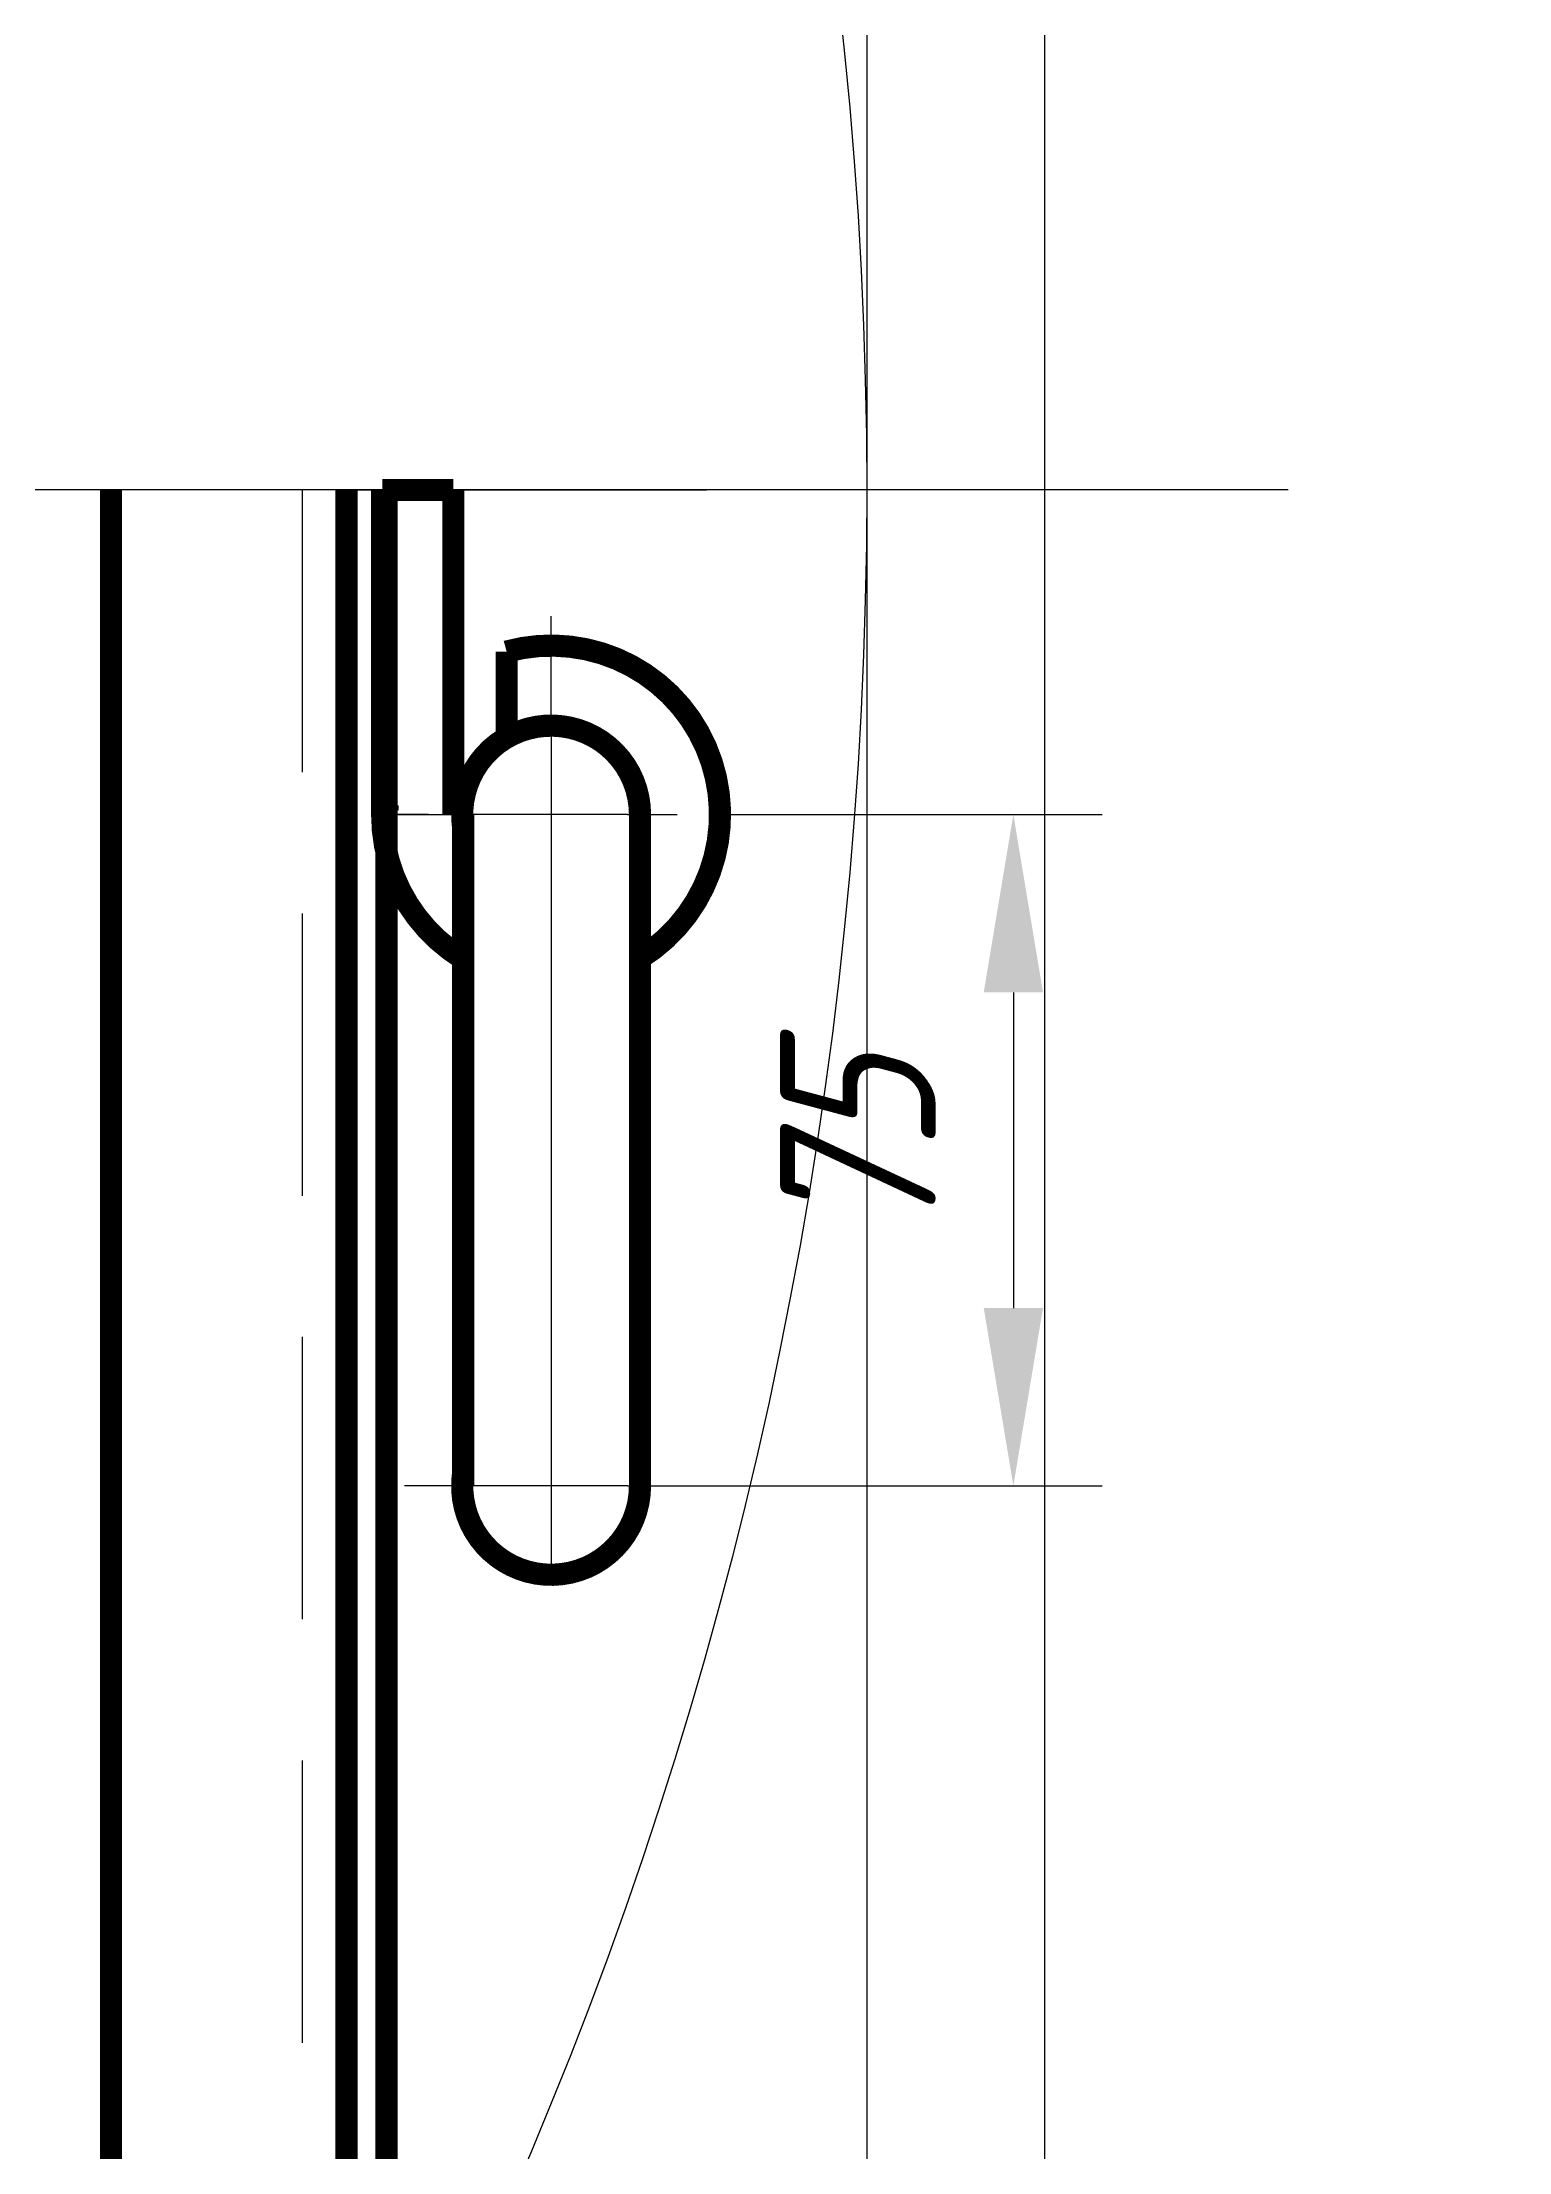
# Model space of a CAD drawing. Extents: x 973 to 2730, y 39 to 1746.
# Drawn here: x 2401.92 to 2434.92, y 1611 to 1658.45 of the extents above; entities that cross this region are included whole.
import ezdxf
from ezdxf.enums import TextEntityAlignment as Align

# ---------------------------------------------------------------- set-up
doc = ezdxf.new("R2010")
doc.units = 0
doc.header["$LTSCALE"] = 0.5
doc.header["$MEASUREMENT"] = 0
doc.linetypes.add('DASHDOT', pattern=[25.4, 12.7, -6.35, 0, -6.35])
doc.linetypes.add('DASHED', pattern=[19.05, 12.7, -6.35])
doc.layers.get('0').update_dxf_attribs({"linetype": 'CONTINUOUS'})
doc.layers.get('DEFPOINTS').update_dxf_attribs({"linetype": 'CONTINUOUS'})
doc.styles.add('ROMANC', font='romanc', dxfattribs={"width": 0.8, "oblique": 15, "height": 3.5})
doc.dimstyles.get("Standard").update_dxf_attribs({"dimtxt": 0.18, "dimasz": 0.18, "dimexe": 0.18, "dimexo": 0.0625, "dimgap": 0.09, "dimtad": 0, "dimtih": 1, "dimtoh": 1, "dimdec": 4, "dimzin": 0, "dimdsep": 46, "dimtxsty": 'Standard', "dimcen": 0.09, "dimadec": 0, "dimazin": 0, "dimtfac": 1, "dimtdec": 4, "dimtofl": 0, "dimtmove": 0, "dimatfit": 3, "dimfxl": 0, "dimtolj": 1, "dimtzin": 0, "dimarcsym": 0})

# ---------------------------------------------------------------- blocks, each defined once
blk = doc.blocks.new('*D32')
at = {"color": 0, "linetype": 'ByBlock'}
for p, q in [((1636.68, 1235.82), (1732.12, 1235.82)), ((1729.12, 1047.22), (1729.12, 1231.82)), ((1661.68, 1043.22), (1732.12, 1043.22))]:
    blk.add_line(p, q, dxfattribs=at)
for points in [[(1728.453, 1231.82), (1729.787, 1231.82), (1729.12, 1235.82)], [(1728.453, 1047.22), (1729.787, 1047.22), (1729.12, 1043.22)]]:
    blk.add_solid(points, dxfattribs=at)
at = {"layer": 'DEFPOINTS', "color": 0, "linetype": 'ByBlock'}
for p in [(1636.68, 1235.82), (1729.12, 1235.82), (1661.68, 1043.22)]:
    blk.add_point(p, dxfattribs=at)
at = {"color": 0, "linetype": 'ByBlock', "style": 'ROMANC', "oblique": 15, "width": 0.8}
blk.add_text('963', height=3.5, rotation=90, dxfattribs=at).set_placement((1725.62, 1139.52), align=Align.MIDDLE_CENTER)
blk = doc.blocks.new('*D7')
at = {"color": 0, "linetype": 'ByBlock'}
for p, q in [((1549.65, 437.41), (1556.25, 437.41)), ((1554.25, 433.41), (1554.25, 426.31)), ((1547.43, 422.31), (1556.25, 422.31))]:
    blk.add_line(p, q, dxfattribs=at)
for points in [[(1553.583, 433.41), (1554.917, 433.41), (1554.25, 437.41)], [(1553.583, 426.31), (1554.917, 426.31), (1554.25, 422.31)]]:
    blk.add_solid(points, dxfattribs=at)
at = {"layer": 'DEFPOINTS', "color": 0, "linetype": 'ByBlock'}
for p in [(1549.65, 437.41), (1547.43, 422.31), (1554.25, 422.31)]:
    blk.add_point(p, dxfattribs=at)
at = {"color": 0, "linetype": 'ByBlock', "style": 'ROMANC', "oblique": 15, "width": 0.8}
blk.add_text('75', height=3.5, rotation=90, dxfattribs=at).set_placement((1550.75, 429.86), align=Align.MIDDLE_CENTER)

msp = doc.modelspace()

# ---------------------------------------------------------------- linework, layer by layer
at = {"linetype": 'Continuous'}
for p, q in [((2420.47, 1746.23), (2420.47, 1524.09)), ((2424.47, 1746.23), (2424.47, 1524.09))]:
    msp.add_line(p, q, dxfattribs=at)
for p, q in [((2429.95, 1648.38), (2216.84997, 1648.38)), ((2409.02021, 1648.38), (2409.97, 1648.38)), ((2410.02021, 1648.38), (2410.07, 1648.38)), ((2410.77, 1648.38), (2411.02021, 1648.38)), ((2409.57, 1641.08), (2409.57, 1646.72)), ((2413.37, 1643.24), (2413.37, 1645.54)), ((2413.37, 1643.24), (2413.37, 1641.08)), ((2410.61, 1641.08), (2409.45, 1641.08)), ((2409.61, 1641.08), (2411.33, 1641.08)), ((2409.92021, 1641.28), (2409.92021, 1641.18)), ((2409.92021, 1641.28), (2409.92021, 1641.18)), ((2412.05, 1641.08), (2411.37, 1641.08)), ((2415.09, 1641.08), (2412.05, 1641.08)), ((2413.37, 1641.08), (2413.37, 1638.48)), ((2415.09, 1641.08), (2416.21, 1641.08)), ((2417.21, 1641.08), (2419.17, 1641.08)), ((2413.37, 1638.48), (2413.37, 1623.98)), ((2412.05, 1625.98), (2410.07, 1625.98)), ((2415.09, 1625.98), (2412.05, 1625.98)), ((2415.09, 1625.98), (2416.95, 1625.98))]:
    msp.add_line(p, q)
at = {"linetype": 'DASHED'}
msp.add_line((2407.77, 1648.38), (2407.77, 1557.38931), dxfattribs=at)
at = {"linetype": 'DASHDOT'}
msp.add_line((2410.77, 1648.38), (2416.87, 1648.38), dxfattribs=at)
at = {"color": 0, "linetype": 'ByBlock'}
msp.add_line((2411.67, 1648.38), (2411.87, 1648.38), dxfattribs=at)
at = {"const_width": 0.5}
for points in [[(2403.47, 1552.68), (2403.47, 1648.38)], [(2408.77, 1648.38), (2408.77, 1546.38)], [(2411.17, 1648.38), (2409.57, 1648.38)], [(2409.57, 1641.08), (2409.57, 1648.38)], [(2409.67, 1648.38), (2409.67, 1546.38)], [(2411.17, 1641.08), (2411.17, 1648.38)], [(2412.37, 1642.81205), (2412.37, 1644.74606)], [(2411.39, 1641.08), (2411.39, 1625.98)], [(2415.37, 1641.08), (2415.37, 1625.98)]]:
    msp.add_lwpolyline(points, dxfattribs=at)
for points in [[(2415.37, 1637.8489, 0.86546876), (2412.37, 1644.74606, 1)], [(2415.37, 1641.08, 1.07339753), (2411.39, 1640.79787, 1.07339753)], [(2409.57, 1641.08, 0.26139912), (2411.39, 1637.83661, 0.26139912)], [(2411.39, 1626.26213, 1.07339753), (2415.37, 1625.98, 1.07339753)]]:
    msp.add_lwpolyline(points, format="xyb", dxfattribs=at)
msp.add_circle((2324.47, 1648.38), 96)
for start, end in [(335.380023, 155.380023), (180, 205.841933)]:
    msp.add_arc((2413.37, 1641.08), 2.2, start, end)
at = {"layer": 'DEFPOINTS', "color": 0, "linetype": 'ByBlock'}
msp.add_point((2410.67, 1648.38), dxfattribs=at)

# ---------------------------------------------------------------- dimensions: what is measured, and where the dimension line sits
for base, p1, p2, angle, text, picture, middle, set_off in [((2464.91, 1723.98), (2397.47, 1531.38), (2372.47, 1723.98), 90, '963', '*D32', (2461.41, 1627.68), (735.79, 488.16)), ((2423.77, 1625.98), (2419.17, 1641.08), (2416.95, 1625.98), 270, '75', '*D7', (2420.27, 1633.53), (869.52, 1203.67))]:
    dim = msp.add_linear_dim(base=base, p1=p1, p2=p2, angle=angle, text=text, dimstyle='Standard')
    dim.commit()
    dim.dimension.update_dxf_attribs({"geometry": picture, "text_midpoint": middle, "insert": set_off})

doc.saveas('drawing.dxf')
